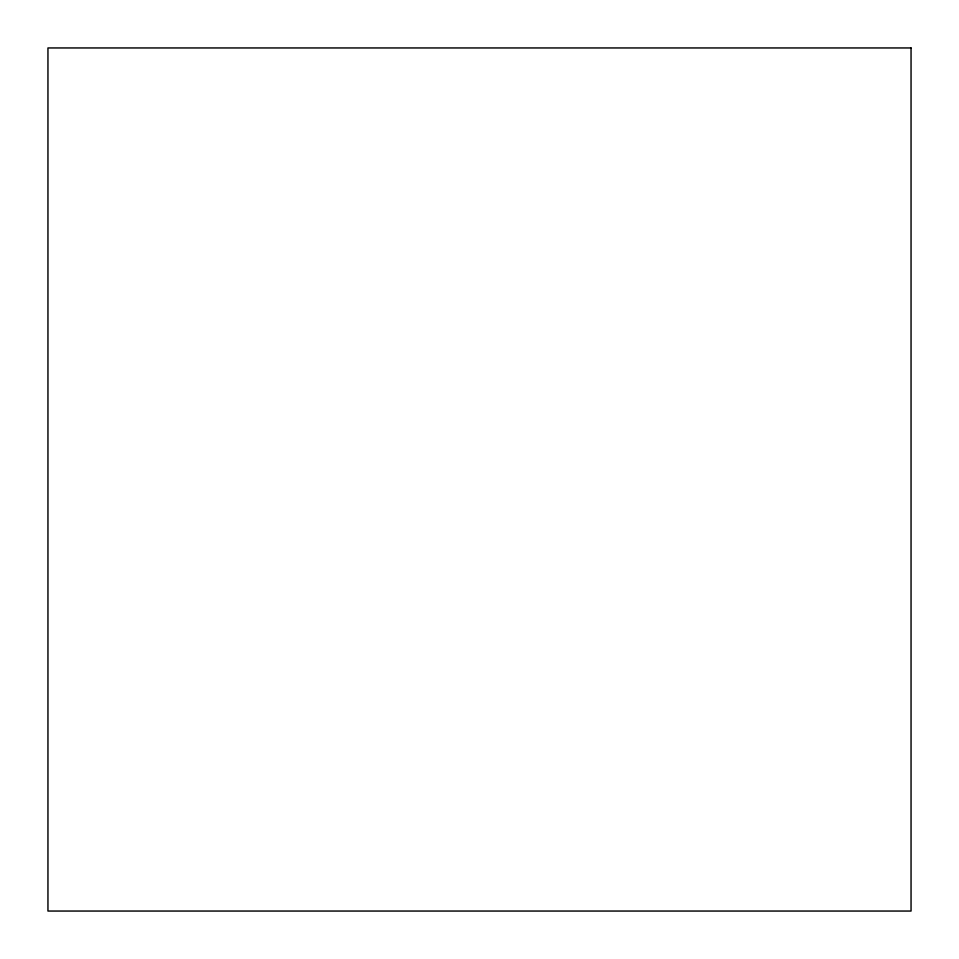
<?xml version="1.0" encoding="UTF-8"?>
<svg xmlns="http://www.w3.org/2000/svg" width="959" height="959" viewBox="0 0 959 959"><rect width="100%" height="100%" fill="white"/><g stroke="black" fill="none" stroke-linecap="round" stroke-linejoin="round"><path stroke-width="1.44" d="M911.05 47.95L47.95 47.95L47.95 911.05L911.05 911.05L911.05 47.95"/></g></svg>
